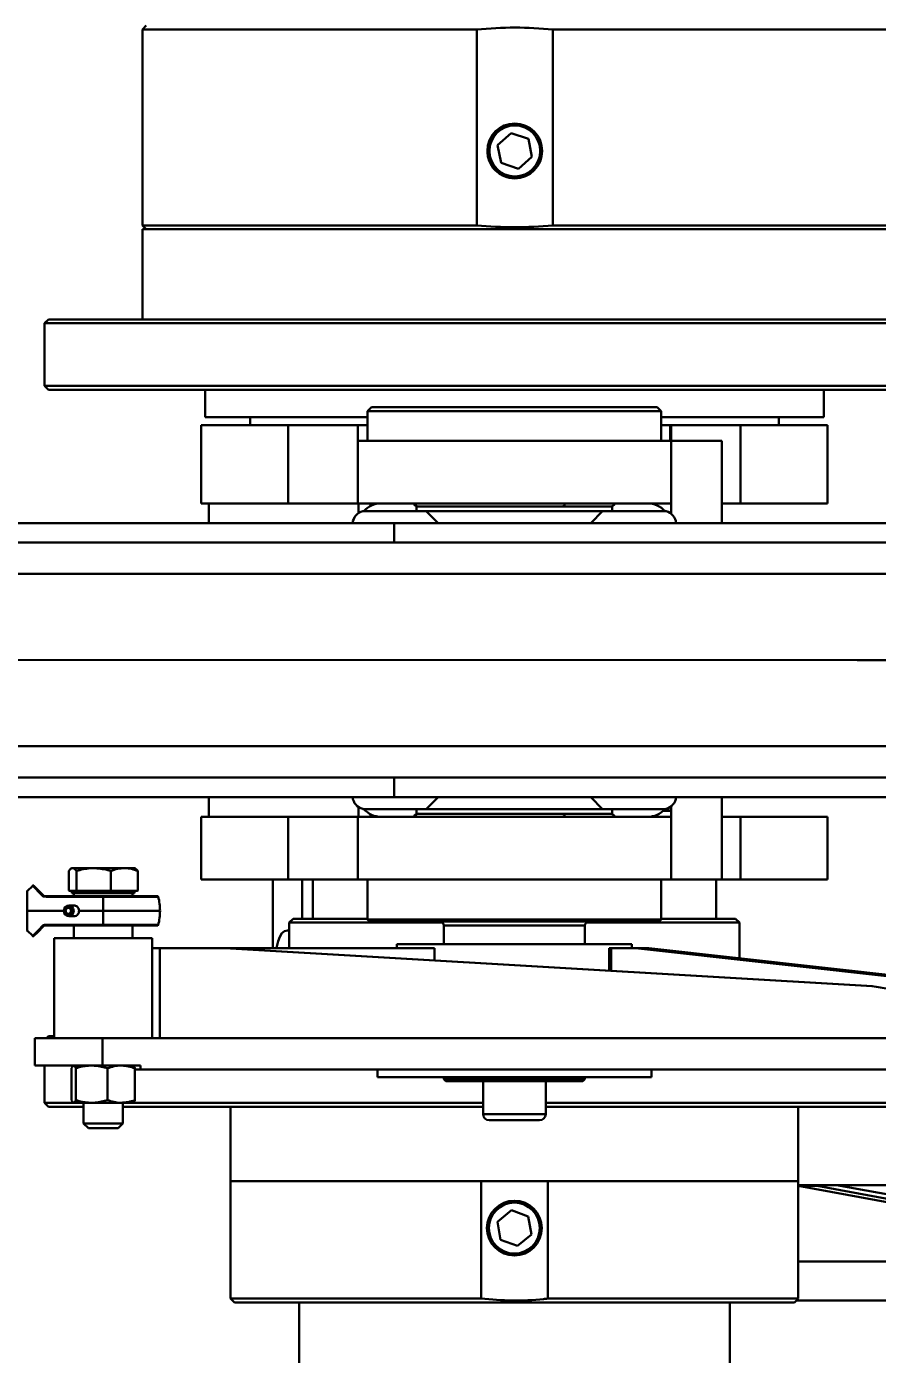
# Model space of a CAD drawing. Header units: millimetres. Extents: x 8 to 22425, y -1213 to 4973.
# Drawn here: x 9980.7 to 10198, y 1138.9 to 1477.9 of the extents above; entities that cross this region are included whole.
import ezdxf

# ---------------------------------------------------------------- set-up
doc = ezdxf.new("R2010")
doc.units = ezdxf.units.MM
doc.header["$PDSIZE"] = -1
doc.styles.get("Standard").update_dxf_attribs({"font": 'hyswlongfangsong.ttf'})
doc.dimstyles.new('ISO-25', dxfattribs={"dimscale": 25, "dimtxt": 3.5, "dimasz": 1.6, "dimexe": 1.25, "dimexo": 0.625, "dimtad": 1, "dimdec": 0, "dimzin": 9, "dimdsep": 46, "dimtxsty": 'Standard', "dimcen": 2.5, "dimadec": 0, "dimazin": 2, "dimtfac": 1, "dimtdec": 0, "dimtofl": 0, "dimtmove": 0, "dimatfit": 3, "dimfxl": 1, "dimarcsym": 0})

# ---------------------------------------------------------------- blocks, each defined once
blk = doc.blocks.new('*D114')
at = {"color": 0, "lineweight": -2, "transparency": 16777216}
blk.add_line((9181.12, 1544.51), (8813.51, 1622.65), dxfattribs=at)
at = {"color": 0, "transparency": 16777216}
blk.add_solid([(8814.9, 1629.17), (8812.13, 1616.13), (8774.39, 1630.97)], dxfattribs=at)
at = {"layer": 'Defpoints', "color": 0, "transparency": 16777216}
for p in [(8774.39, 1630.97), (10255.3, 1316.17)]:
    blk.add_point(p, dxfattribs=at)
at = {"color": 0, "transparency": 16777216, "insert": (9074.1, 1627.96), "char_height": 87.5, "attachment_point": 5, "rotation": 347.9993}
blk.add_mtext('R1514', dxfattribs=at)
blk = doc.blocks.new('*D149')
at = {"color": 0, "lineweight": -2, "transparency": 16777216}
blk.add_line((10202.26, 1316.17), (9502.94, 1316.17), dxfattribs=at)
blk.add_arc((10255.3, 1316.17), 721.11, 33.1786, 176.8214, dxfattribs=at)
at = {"color": 0, "transparency": 16777216}
for points in [[(10864.53, 1714.29), (10853.17, 1707.31), (10879.8, 1676.73)], [(9541.96, 1355.97), (9528.63, 1356.34), (9534.19, 1316.17)]]:
    blk.add_solid(points, dxfattribs=at)
at = {"layer": 'Defpoints', "color": 0, "transparency": 16777216}
for p in [(11566.46, 2073.17), (10380.52, 2026.33), (10750.67, 1602.17), (10217.89, 1316.17), (10255.3, 1316.17)]:
    blk.add_point(p, dxfattribs=at)
at = {"color": 0, "transparency": 16777216, "insert": (9883.55, 2002.44), "char_height": 87.5, "attachment_point": 5, "rotation": 28.4442}
blk.add_mtext('150°', dxfattribs=at)
blk = doc.blocks.new('*D150')
at = {"color": 0, "lineweight": -2, "transparency": 16777216}
blk.add_line((10202.26, 1316.17), (9500.28, 1316.17), dxfattribs=at)
blk.add_arc((10255.3, 1316.17), 723.77, 183.16691, 326.83309, dxfattribs=at)
at = {"color": 0, "transparency": 16777216}
for points in [[(9525.97, 1276), (9539.3, 1276.37), (9531.53, 1316.17)], [(10855.48, 923.7), (10866.83, 916.72), (10882.1, 954.29)]]:
    blk.add_solid(points, dxfattribs=at)
at = {"layer": 'Defpoints', "color": 0, "transparency": 16777216}
for p in [(10217.89, 1316.17), (10255.3, 1316.17), (10750.67, 1030.17), (9790.07, 761.73), (11566.46, 559.17)]:
    blk.add_point(p, dxfattribs=at)
at = {"color": 0, "transparency": 16777216, "insert": (10083.34, 674.41), "char_height": 87.5, "attachment_point": 5, "rotation": 345}
blk.add_mtext('150°', dxfattribs=at)
blk = doc.blocks.new('*D151')
at = {"color": 0, "lineweight": -2, "transparency": 16777216}
for p, q in [((9297.46, 1705.83), (9688.41, 1546.78)), ((10255.3, 1253.67), (10255.3, 1378.67)), ((10192.8, 1316.17), (10317.8, 1316.17))]:
    blk.add_line(p, q, dxfattribs=at)
at = {"color": 0, "transparency": 16777216}
blk.add_solid([(9690.92, 1552.96), (9685.9, 1540.61), (9725.46, 1531.71)], dxfattribs=at)
at = {"layer": 'Defpoints', "color": 0, "transparency": 16777216}
for p in [(9725.46, 1531.71), (10255.3, 1316.17)]:
    blk.add_point(p, dxfattribs=at)
at = {"color": 0, "transparency": 16777216, "insert": (9410.76, 1723.83), "char_height": 87.5, "attachment_point": 5, "rotation": 337.8633}
blk.add_mtext('R572', dxfattribs=at)

msp = doc.modelspace()

# ---------------------------------------------------------------- linework, layer by layer
at = {"color": 161, "lineweight": 30, "true_color": 0x67adff}
for p, q in [((10011.3, 1478.17), (10010.3, 1477.17)), ((10010.3, 1477.17), (10010.3, 1427.17)), ((10095.67, 1477.17), (10010.3, 1477.17)), ((10095.67, 1477.17), (10095.67, 1427.17)), ((10200.3, 1477.17), (10115.14, 1477.17)), ((10115.14, 1427.17), (10115.14, 1477.17)), ((10105.4, 1453.17), (10105.4, 1453.17)), ((10104.5, 1450.7), (10101.03, 1447.65)), ((10101.03, 1447.65), (10101.93, 1443.12)), ((10108.88, 1449.22), (10104.5, 1450.7)), ((10108.87, 1449.22), (10104.5, 1450.7)), ((10108.87, 1449.22), (10108.88, 1449.22)), ((10109.78, 1444.69), (10108.87, 1449.22)), ((10109.78, 1444.69), (10108.88, 1449.22)), ((10106.31, 1441.64), (10109.78, 1444.69)), ((10106.31, 1441.64), (10109.78, 1444.69)), ((10109.78, 1444.69), (10109.78, 1444.69)), ((10101.93, 1443.12), (10106.31, 1441.64)), ((10105.4, 1439.17), (10105.4, 1439.17)), ((10010.3, 1427.17), (10011.3, 1426.17)), ((10010.3, 1427.17), (10095.67, 1427.17)), ((10010.3, 1426.17), (10010.3, 1403.17)), ((10157.87, 1426.17), (10010.3, 1426.17)), ((10115.14, 1427.17), (10200.3, 1427.17)), ((10200.3, 1426.17), (10157.87, 1426.17)), ((9986.3, 1403.17), (9985.3, 1402.17)), ((9985.3, 1402.17), (9985.3, 1386.17)), ((10202.39, 1402.17), (9985.3, 1402.17)), ((9986.3, 1403.17), (10201.58, 1403.17)), ((9985.3, 1386.17), (9986.3, 1385.17)), ((9985.3, 1386.17), (10202.39, 1386.17)), ((10201.58, 1385.17), (9986.3, 1385.17)), ((10026.3, 1385.17), (10026.3, 1378.17)), ((10184.3, 1378.17), (10184.3, 1385.17)), ((10068.8, 1380.72), (10067.8, 1379.72)), ((10068.8, 1380.72), (10110.94, 1380.72)), ((10110.94, 1380.72), (10141.8, 1380.72)), ((10142.8, 1379.72), (10141.8, 1380.72)), ((10067.8, 1378.17), (10026.3, 1378.17)), ((10037.8, 1378.17), (10037.8, 1376.17)), ((10067.8, 1379.72), (10067.8, 1372.17)), ((10111.1, 1379.72), (10067.8, 1379.72)), ((10142.8, 1379.72), (10111.1, 1379.72)), ((10142.8, 1372.17), (10142.8, 1379.72)), ((10149.02, 1378.17), (10142.8, 1378.17)), ((10184.3, 1378.17), (10149.02, 1378.17)), ((10172.8, 1376.17), (10172.8, 1378.17)), ((10025.3, 1356.17), (10025.3, 1376.17)), ((10025.3, 1376.17), (10047.52, 1376.17)), ((10047.52, 1376.17), (10047.52, 1356.17)), ((10047.52, 1376.17), (10065.3, 1376.17)), ((10065.3, 1376.17), (10065.3, 1372.17)), ((10065.3, 1376.17), (10067.8, 1376.17)), ((10142.8, 1376.17), (10145.1, 1376.17)), ((10145.1, 1376.17), (10145.1, 1372.17)), ((10145.1, 1376.17), (10145.3, 1376.17)), ((10145.3, 1376.17), (10145.3, 1372.17)), ((10163.08, 1376.17), (10145.3, 1376.17)), ((10163.08, 1356.17), (10163.08, 1376.17)), ((10163.08, 1376.17), (10185.3, 1376.17)), ((10185.3, 1376.17), (10185.3, 1356.17)), ((10065.3, 1356.17), (10065.3, 1372.17)), ((10065.3, 1372.17), (10145.3, 1372.17)), ((10145.3, 1372.17), (10145.3, 1356.17)), ((10158.3, 1372.17), (10145.3, 1372.17)), ((10158.3, 1372.17), (10158.3, 1351.17)), ((10047.52, 1356.17), (10025.3, 1356.17)), ((10027.3, 1356.17), (10027.3, 1351.17)), ((10047.52, 1356.17), (10065.3, 1356.17)), ((10145.3, 1356.17), (10065.3, 1356.17)), ((10065.48, 1353.76), (10065.48, 1356.17)), ((10068.54, 1355.5), (10068.54, 1356.17)), ((10145.3, 1356.17), (10145.3, 1353.61)), ((10163.08, 1356.17), (10158.3, 1356.17)), ((10185.3, 1356.17), (10163.08, 1356.17)), ((10066.57, 1354.17), (10080.3, 1354.17)), ((10080.3, 1355.37), (10080.3, 1354.17)), ((10119.32, 1355.37), (10080.3, 1355.37)), ((10119.32, 1354.17), (10080.3, 1354.17)), ((10082.8, 1354.17), (10085.8, 1351.17)), ((10130.3, 1355.37), (10119.32, 1355.37)), ((10130.3, 1354.17), (10119.32, 1354.17)), ((10124.8, 1351.17), (10127.8, 1354.17)), ((10130.3, 1354.17), (10130.3, 1355.37)), ((10130.3, 1354.17), (10144.03, 1354.17)), ((9392.77, 1351.17), (10074.6, 1351.17)), ((10074.6, 1346.17), (10074.6, 1351.17)), ((10074.6, 1351.17), (10244.6, 1351.17)), ((9422.39, 1346.17), (10074.6, 1346.17)), ((10074.6, 1346.17), (10244.6, 1346.17)), ((9376.72, 1338.17), (10350.37, 1338.17)), ((9385.3, 1294.17), (10350.37, 1294.17)), ((10074.6, 1286.17), (9422.39, 1286.17)), ((10074.6, 1281.17), (10074.6, 1286.17)), ((10074.6, 1286.17), (10244.6, 1286.17)), ((9392.77, 1281.17), (10074.6, 1281.17)), ((10027.3, 1281.17), (10027.3, 1276.17)), ((10065.48, 1276.17), (10065.48, 1278.58)), ((10080.3, 1278.17), (10066.57, 1278.17)), ((10074.6, 1281.17), (10244.6, 1281.17)), ((10080.3, 1278.17), (10080.3, 1276.97)), ((10080.3, 1278.17), (10112.19, 1278.17)), ((10085.8, 1281.17), (10082.8, 1278.17)), ((10112.19, 1278.17), (10130.3, 1278.17)), ((10127.8, 1278.17), (10124.8, 1281.17)), ((10130.3, 1276.97), (10130.3, 1278.17)), ((10144.03, 1278.17), (10130.3, 1278.17)), ((10145.3, 1278.73), (10145.3, 1276.17)), ((10158.3, 1281.17), (10158.3, 1260.17)), ((10025.3, 1260.17), (10025.3, 1276.17)), ((10025.3, 1276.17), (10047.52, 1276.17)), ((10047.52, 1276.17), (10047.52, 1260.17)), ((10047.52, 1276.17), (10065.3, 1276.17)), ((10065.3, 1276.17), (10145.3, 1276.17)), ((10065.3, 1260.17), (10065.3, 1276.17)), ((10068.54, 1276.17), (10068.54, 1276.84)), ((10080.3, 1276.97), (10112.19, 1276.97)), ((10112.19, 1276.97), (10130.3, 1276.97)), ((10145.3, 1277.67), (10143.27, 1277.67)), ((10143.43, 1277.82), (10145.3, 1277.82)), ((10145.3, 1276.17), (10145.3, 1260.17)), ((10163.08, 1276.17), (10158.3, 1276.17)), ((10163.08, 1260.17), (10163.08, 1276.17)), ((10163.08, 1276.17), (10185.3, 1276.17)), ((10185.3, 1276.17), (10185.3, 1260.17)), ((9991.5, 1257.39), (9991.5, 1262.36)), ((9992.3, 1263.07), (9992.1, 1262.96)), ((9992.48, 1263.07), (9992.3, 1263.07)), ((9997.86, 1263.07), (9992.48, 1263.07)), ((9993.46, 1257.39), (9993.46, 1262.36)), ((10005.68, 1263.07), (9997.86, 1263.07)), ((10002.26, 1257.39), (10002.26, 1262.36)), ((10008.3, 1263.07), (10005.68, 1263.07)), ((10008.5, 1262.96), (10008.3, 1263.07)), ((10009.1, 1257.39), (10009.1, 1262.36)), ((9982.31, 1258.55), (9980.86, 1257.23)), ((10047.52, 1260.17), (10025.3, 1260.17)), ((10043.58, 1242.67), (10043.58, 1260.17)), ((10047.52, 1260.17), (10065.3, 1260.17)), ((10051.07, 1260.17), (10051.07, 1250.17)), ((10053.8, 1260.17), (10053.8, 1250.17)), ((10145.3, 1260.17), (10065.3, 1260.17)), ((10067.8, 1260.17), (10067.8, 1249.92)), ((10142.8, 1249.92), (10142.8, 1260.17)), ((10158.3, 1260.17), (10145.3, 1260.17)), ((10156.8, 1250.17), (10156.8, 1260.17)), ((10163.08, 1260.17), (10158.3, 1260.17)), ((10185.3, 1260.17), (10163.08, 1260.17)), ((9980.86, 1257.23), (9980.86, 1252.17)), ((9991.59, 1257.27), (9991.5, 1257.39)), ((9992.48, 1257.27), (9991.59, 1257.27)), ((9992.3, 1257.27), (9992.3, 1256.67)), ((9997.86, 1256.67), (9992.3, 1256.67)), ((9993.37, 1257.27), (9992.48, 1257.27)), ((9992.8, 1256.67), (9992.8, 1255.91)), ((9993.46, 1257.39), (9993.37, 1257.27)), ((9993.37, 1257.27), (9993.85, 1257.27)), ((9993.85, 1257.27), (9993.46, 1257.39)), ((9997.86, 1257.27), (9993.85, 1257.27)), ((10001.87, 1257.27), (9997.86, 1257.27)), ((10008.3, 1256.67), (9997.86, 1256.67)), ((10000.3, 1255.77), (10000.3, 1255.92)), ((10014.15, 1255.92), (10000.3, 1255.92)), ((10000.3, 1255.77), (10000.3, 1252.17)), ((10014.35, 1255.77), (10000.3, 1255.77)), ((10002.26, 1257.39), (10001.87, 1257.27)), ((10001.87, 1257.27), (10002.56, 1257.27)), ((10002.56, 1257.27), (10002.26, 1257.39)), ((10005.68, 1257.27), (10002.56, 1257.27)), ((10008.79, 1257.27), (10005.68, 1257.27)), ((10007.8, 1255.92), (10007.8, 1256.67)), ((10008.3, 1256.67), (10008.3, 1257.27)), ((10009.1, 1257.39), (10008.79, 1257.27)), ((10008.79, 1257.27), (10009.01, 1257.27)), ((10009.01, 1257.27), (10009.1, 1257.39)), ((9980.71, 1252.17), (9980.86, 1252.17)), ((9980.86, 1252.17), (9980.86, 1247.11)), ((9991.38, 1253.32), (9991.51, 1253.57)), ((9991.38, 1251.02), (9991.51, 1250.77)), ((9991.51, 1253.57), (9992.79, 1253.57)), ((10000.3, 1248.57), (10000.3, 1252.17)), ((10014.8, 1252.17), (10000.3, 1252.17)), ((9991.51, 1250.77), (9992.79, 1250.77)), ((9992.8, 1248.43), (9992.8, 1245.17)), ((10000.3, 1248.57), (10000.3, 1248.42)), ((10000.3, 1248.57), (10014.35, 1248.57)), ((10000.3, 1248.42), (10014.15, 1248.42)), ((10007.8, 1245.17), (10007.8, 1248.42)), ((10048.8, 1250.17), (10047.8, 1249.17)), ((10047.8, 1249.17), (10047.8, 1242.67)), ((10070.69, 1249.17), (10047.8, 1249.17)), ((10048.8, 1250.17), (10067.8, 1250.17)), ((10067.8, 1249.92), (10068.3, 1249.42)), ((10067.8, 1249.92), (10142.8, 1249.92)), ((10142.3, 1249.42), (10068.3, 1249.42)), ((10086.96, 1249.17), (10070.69, 1249.17)), ((10087.3, 1248.42), (10087.3, 1243.67)), ((10123.3, 1248.42), (10087.3, 1248.42)), ((10123.3, 1243.67), (10123.3, 1248.42)), ((10162.8, 1249.17), (10123.64, 1249.17)), ((10142.3, 1249.42), (10142.8, 1249.92)), ((10142.8, 1250.17), (10161.8, 1250.17)), ((10162.8, 1249.17), (10161.8, 1250.17)), ((10162.8, 1240.07), (10162.8, 1249.17)), ((9980.86, 1247.11), (9982.35, 1245.82)), ((9987.8, 1245.17), (9987.8, 1219.67)), ((9987.8, 1245.17), (9989.17, 1245.17)), ((9989.17, 1245.17), (10012.8, 1245.17)), ((10012.8, 1242.67), (10012.8, 1245.17)), ((10012.79, 1219.67), (10012.79, 1242.67)), ((10012.79, 1242.67), (10014.77, 1242.67)), ((10014.77, 1242.67), (10014.77, 1219.67)), ((10031.37, 1242.67), (10014.77, 1242.67)), ((10196.69, 1232.9), (10031.37, 1242.67)), ((10031.37, 1242.67), (10031.43, 1242.67)), ((10031.43, 1242.67), (10196.74, 1232.9)), ((10084.88, 1242.67), (10031.43, 1242.67)), ((10075.3, 1243.67), (10075.3, 1242.67)), ((10075.3, 1243.67), (10078.53, 1243.67)), ((10078.53, 1243.67), (10135.3, 1243.67)), ((10084.88, 1239.51), (10084.88, 1242.67)), ((10129.52, 1236.88), (10129.52, 1242.67)), ((10129.52, 1242.67), (10130.04, 1242.67)), ((10130.04, 1242.67), (10130.04, 1236.84)), ((10136.24, 1242.67), (10130.04, 1242.67)), ((10135.3, 1242.67), (10135.3, 1243.67)), ((10205.76, 1234.86), (10136.24, 1242.67)), ((10136.24, 1242.67), (10139.62, 1242.67)), ((10139.62, 1242.67), (10209.14, 1234.86)), ((9982.8, 1219.67), (9982.8, 1212.67)), ((10000.13, 1219.67), (9982.8, 1219.67)), ((9986.3, 1220.17), (9985.8, 1219.67)), ((9986.3, 1220.17), (9987.8, 1220.17)), ((10000.13, 1212.67), (10000.13, 1219.67)), ((10263.74, 1219.67), (10000.13, 1219.67)), ((10000.13, 1212.67), (9982.8, 1212.67)), ((9985.3, 1212.67), (9985.3, 1203.17)), ((9992.21, 1211.99), (9992.21, 1203.85)), ((9993.27, 1211.99), (9993.27, 1203.85)), ((10009.82, 1212.67), (10000.13, 1212.67)), ((10001.37, 1211.99), (10001.37, 1203.85)), ((10008.39, 1211.99), (10008.39, 1203.85)), ((10008.39, 1211.67), (10009.82, 1211.67)), ((10009.82, 1212.67), (10009.82, 1211.67)), ((10254.05, 1211.67), (10009.82, 1211.67)), ((10070.3, 1211.67), (10070.3, 1209.67)), ((10140.3, 1209.67), (10140.3, 1211.67)), ((10104.97, 1209.67), (10070.3, 1209.67)), ((10087.3, 1209.67), (10087.3, 1209.22)), ((10087.3, 1209.22), (10087.8, 1208.72)), ((10087.3, 1209.22), (10099.78, 1209.22)), ((10099.93, 1208.72), (10087.8, 1208.72)), ((10097.3, 1208.72), (10097.3, 1200.29)), ((10099.78, 1209.22), (10123.3, 1209.22)), ((10122.8, 1208.72), (10099.93, 1208.72)), ((10140.3, 1209.67), (10104.97, 1209.67)), ((10113.3, 1200.29), (10113.3, 1208.72)), ((10122.8, 1208.72), (10123.3, 1209.22)), ((10123.3, 1209.22), (10123.3, 1209.67)), ((9985.3, 1203.17), (9986.3, 1202.17)), ((9985.3, 1203.17), (9992.72, 1203.17)), ((9995.3, 1202.17), (9986.3, 1202.17)), ((9997.32, 1203.17), (9992.74, 1203.17)), ((9995.3, 1203.17), (9995.3, 1197.87)), ((10004.88, 1203.17), (9997.32, 1203.17)), ((10004.88, 1203.17), (10007.92, 1203.17)), ((10005.3, 1197.87), (10005.3, 1203.17)), ((10097.3, 1202.17), (10005.3, 1202.17)), ((10007.86, 1203.17), (10097.3, 1203.17)), ((10032.8, 1202.17), (10032.8, 1183.17)), ((10097.3, 1200.29), (10104.95, 1200.29)), ((10104.95, 1200.29), (10113.3, 1200.29)), ((10113.3, 1203.17), (10253.65, 1203.17)), ((10265.3, 1202.17), (10113.3, 1202.17)), ((10177.8, 1183.17), (10177.8, 1202.17)), ((9995.3, 1197.87), (9996.5, 1196.67)), ((9995.3, 1197.87), (10005.3, 1197.87)), ((10004.1, 1196.67), (10005.3, 1197.87)), ((10105.02, 1198.72), (10098.87, 1198.72)), ((10111.73, 1198.72), (10105.02, 1198.72)), ((10004.1, 1196.67), (9996.5, 1196.67)), ((10032.8, 1183.17), (10032.8, 1153.17)), ((10032.8, 1183.17), (10034.17, 1183.17)), ((10096.8, 1183.17), (10032.8, 1183.17)), ((10034.17, 1183.17), (10177.8, 1183.17)), ((10096.8, 1153.17), (10096.8, 1183.17)), ((10113.8, 1183.17), (10113.8, 1153.17)), ((10177.8, 1183.17), (10113.8, 1183.17)), ((10177.8, 1153.17), (10177.8, 1183.17)), ((10235.29, 1182.17), (10177.8, 1182.17)), ((10182.64, 1181.98), (10177.8, 1181.98)), ((10177.8, 1181.95), (10219.95, 1174.17)), ((10182.56, 1182.17), (10182.64, 1181.98)), ((10224.94, 1174.17), (10182.64, 1181.98)), ((10187.6, 1182.17), (10225.44, 1175.19)), ((10105.3, 1178.17), (10105.3, 1178.17)), ((10104.53, 1175.72), (10100.97, 1172.77)), ((10108.86, 1174.12), (10104.53, 1175.72)), ((10108.86, 1174.12), (10104.53, 1175.72)), ((10109.64, 1169.57), (10108.86, 1174.12)), ((10108.86, 1174.12), (10108.86, 1174.12)), ((10109.64, 1169.57), (10108.86, 1174.12)), ((10100.97, 1172.77), (10101.75, 1168.22)), ((10106.08, 1166.62), (10109.64, 1169.57)), ((10106.08, 1166.62), (10109.64, 1169.57)), ((10109.64, 1169.57), (10109.64, 1169.57)), ((10101.75, 1168.22), (10106.08, 1166.62)), ((10105.3, 1164.17), (10105.3, 1164.17)), ((10177.8, 1162.67), (10252.73, 1162.67)), ((10032.8, 1153.17), (10033.8, 1152.17)), ((10032.8, 1153.17), (10096.8, 1153.17)), ((10113.8, 1153.17), (10177.8, 1153.17)), ((10176.8, 1152.17), (10177.8, 1153.17)), ((10177.3, 1152.67), (10264.6, 1152.67)), ((10105.3, 1152.17), (10033.8, 1152.17)), ((10050.3, 1152.17), (10050.3, 1123.17)), ((10176.8, 1152.17), (10105.3, 1152.17)), ((10160.3, 1123.17), (10160.3, 1152.17))]:
    msp.add_line(p, q, dxfattribs=at)
at = {"color": 161, "lineweight": 30, "true_color": 0x67adff, "flags": 128}
for points in [[(9984.89, 1255.91), (9984.92, 1255.94), (9984.96, 1255.97), (9984.99, 1255.99), (9985.03, 1256), (9985.07, 1256.01), (9985.1, 1256.01), (9985.13, 1256), (9985.16, 1255.98)], [(9984.89, 1248.43), (9984.92, 1248.39), (9984.95, 1248.37), (9984.99, 1248.34), (9985.03, 1248.33), (9985.07, 1248.33), (9985.1, 1248.33), (9985.13, 1248.34), (9985.16, 1248.36)], [(10047.8, 1247.09), (10047.32, 1247.17), (10046.61, 1246.98), (10045.95, 1246.44), (10045.38, 1245.56), (10044.95, 1244.42), (10044.67, 1243.1), (10044.62, 1242.67)]]:
    msp.add_lwpolyline(points, dxfattribs=at)
at = {"color": 161, "lineweight": 30, "true_color": 0x67adff}
for centre, radius in [((10105.4, 1446.17), 7), ((10105.41, 1446.17), 6.5), ((10105.3, 1171.17), 7), ((10105.3, 1171.17), 6.5)]:
    msp.add_circle(centre, radius, dxfattribs=at)
at = {"lineweight": 30}
msp.add_arc((10255.3, 1316.17), 572, 30, 330, dxfattribs=at)
at = {"color": 161, "lineweight": 30, "true_color": 0x67adff}
for centre, radius, start, end in [((10105.4, 1446.17), 7, 90.0002, 178.551), ((10105.4, 1446.17), 7, 178.5512, 270), ((10071.3, 1350.17), 6, 90, 138.1897), ((10081.02, 1357.15), 1.78, 213.3187, 270), ((10117.23, 1356.37), 1.03, 284.8942, 349.1834), ((10129.57, 1357.15), 1.77, 270, 326.6813), ((10139.3, 1350.17), 6, 41.8103, 90), ((10067.57, 1350.68), 3.64, 106.0288, 172.1844), ((10143.03, 1350.68), 3.64, 7.8155, 73.9713), ((10067.57, 1281.67), 3.64, 187.8156, 253.9712), ((10071.3, 1282.17), 6, 221.8103, 270), ((10139.3, 1282.17), 6, 270, 318.1897), ((10143.03, 1281.67), 3.64, 286.0287, 352.1845), ((10081.02, 1275.2), 1.78, 90, 146.6813), ((10117.23, 1275.98), 1.03, 10.8255, 75.1116), ((10129.57, 1275.2), 1.77, 33.3187, 90), ((9980.71, 1257.37), 0.2, 270, 316.0601), ((9985.33, 1255.78), 0.147, 100.7182, 176.0746), ((10014.15, 1255.72), 0.2, 14.3741, 90), ((10000.3, 1252.17), 14.5, 0, 14.3741), ((9991.67, 1252.17), 1.41, 96.6252, 263.3748), ((9991.52, 1252.17), 1.16, 96.6252, 263.3748), ((9991.48, 1252.17), 0.805, 96.6261, 263.3739), ((9991.25, 1252.17), 1.16, 276.6252, 83.3748), ((9991.29, 1252.17), 0.805, 276.6236, 83.3764), ((9991.34, 1252.17), 1.41, 276.6256, 83.3744), ((10000.3, 1252.17), 14.5, 345.6259, 0), ((9985.33, 1248.57), 0.147, 183.9262, 259.2605), ((10014.15, 1248.62), 0.2, 270, 345.6259), ((10086.3, 1248.42), 1, 0, 90), ((10124.3, 1248.42), 1, 90, 180), ((9980.71, 1246.97), 0.2, 43.9399, 90), ((10098.87, 1200.29), 1.57, 180, 270), ((10111.73, 1200.29), 1.57, 270, 0), ((10105.3, 1171.17), 7, 90, 270)]:
    msp.add_arc(centre, radius, start, end, dxfattribs=at)
for points, knots in [([(10115.14, 1477.17), (10111.91, 1477.42), (10105.42, 1477.92), (10098.93, 1477.42), (10095.67, 1477.17)], [0, 0, 0, 0, 0.497375, 1, 1, 1, 1]), ([(10095.67, 1427.17), (10098.89, 1426.92), (10105.38, 1426.42), (10111.87, 1426.92), (10115.14, 1427.17)], [0, 0, 0, 0, 0.4973758, 1, 1, 1, 1]), ([(9991.5, 1262.36), (9991.66, 1262.56), (9991.98, 1262.96), (9992.31, 1263.03), (9992.48, 1263.07)], [0, 0, 0, 0, 0.495456, 1, 1, 1, 1]), ([(9992.48, 1263.07), (9992.5, 1263.07), (9992.68, 1263.07), (9993.01, 1262.91), (9993.31, 1262.54), (9993.46, 1262.36)], [0, 0, 0, 0, 0.070085, 0.530782, 1, 1, 1, 1]), ([(9993.46, 1262.36), (9994.6, 1262.66), (9996.05, 1263.03), (9997.54, 1263.07), (9997.86, 1263.07)], [0, 0, 0, 0, 0.785626, 1, 1, 1, 1]), ([(9997.86, 1263.07), (9999.07, 1262.98), (10000.55, 1262.86), (10001.99, 1262.44), (10002.26, 1262.36)], [0, 0, 0, 0, 0.811306, 1, 1, 1, 1]), ([(10002.26, 1262.36), (10002.81, 1262.56), (10003.93, 1262.96), (10005.09, 1263.03), (10005.68, 1263.07)], [0, 0, 0, 0, 0.495453, 1, 1, 1, 1]), ([(10005.68, 1263.07), (10005.76, 1263.07), (10006.37, 1263.07), (10007.53, 1262.91), (10008.57, 1262.54), (10009.1, 1262.36)], [0, 0, 0, 0, 0.07009, 0.530785, 1, 1, 1, 1]), ([(10009.1, 1262.36), (10008.94, 1262.57), (10008.74, 1262.85), (10008.53, 1262.91), (10008.49, 1262.93)], [0, 0, 0, 0, 0.788464, 1, 1, 1, 1]), ([(9982.38, 1258.66), (9982.36, 1258.66), (9982.33, 1258.65), (9982.29, 1258.63), (9982.25, 1258.61), (9982.24, 1258.58), (9982.23, 1258.57)], [0, 0, 0, 0, 0.266561, 0.525883, 0.771831, 1, 1, 1, 1]), ([(9984.89, 1255.91), (9984.42, 1256.39), (9983.53, 1257.3), (9982.7, 1258.16), (9982.28, 1258.58), (9982.3, 1258.57), (9982.3, 1258.56)], [0, 0, 0, 0, 0.329793, 0.610501, 0.862794, 1, 1, 1, 1]), ([(9982.38, 1258.66), (9982.39, 1258.66), (9982.42, 1258.66), (9982.47, 1258.65), (9982.51, 1258.63), (9982.53, 1258.61), (9982.54, 1258.6)], [0, 0, 0, 0, 0.266427, 0.525743, 0.771618, 1, 1, 1, 1]), ([(9985.16, 1255.98), (9984.68, 1256.46), (9983.8, 1257.33), (9982.97, 1258.17), (9982.56, 1258.58), (9982.57, 1258.56), (9982.58, 1258.56)], [0, 0, 0, 0, 0.330984, 0.611723, 0.863224, 1, 1, 1, 1]), ([(9985.18, 1255.79), (9985.12, 1255.8), (9985.01, 1255.81), (9984.93, 1255.88), (9984.89, 1255.91)], [0, 0, 0, 0, 0.546001, 1, 1, 1, 1]), ([(9985.3, 1255.92), (9985.27, 1255.93), (9985.21, 1255.93), (9985.17, 1255.97), (9985.16, 1255.98)], [0, 0, 0, 0, 0.542379, 1, 1, 1, 1]), ([(10000.3, 1255.77), (9999.71, 1255.77), (9998.54, 1255.77), (9996.71, 1255.77), (9994.85, 1255.77), (9992.61, 1255.77), (9990.14, 1255.78), (9987.52, 1255.78), (9985.94, 1255.79), (9985.18, 1255.79)], [0, 0, 0, 0, 0.106015, 0.212307, 0.334564, 0.452216, 0.638956, 0.82491, 1, 1, 1, 1]), ([(10000.3, 1255.92), (9998.99, 1255.92), (9996.18, 1255.92), (9992.65, 1255.92), (9989.67, 1255.92), (9987.39, 1255.92), (9985.98, 1255.92), (9985.3, 1255.92)], [0, 0, 0, 0, 0.238798, 0.513674, 0.674118, 0.842953, 1, 1, 1, 1]), ([(9990.3, 1252.17), (9989.59, 1252.17), (9987.78, 1252.17), (9984.52, 1252.17), (9982.24, 1252.17), (9980.86, 1252.17)], [0, 0, 0, 0, 0.201962, 0.51491, 1, 1, 1, 1]), ([(9994.11, 1252.17), (9994.08, 1252.38), (9994.04, 1252.79), (9993.69, 1253.25), (9993.25, 1253.52), (9992.95, 1253.56), (9992.79, 1253.57)], [0, 0, 0, 0, 0.277364, 0.55611, 0.777632, 1, 1, 1, 1]), ([(9992.79, 1250.77), (9992.99, 1250.8), (9993.38, 1250.85), (9993.81, 1251.23), (9994.06, 1251.69), (9994.09, 1252.01), (9994.11, 1252.17)], [0, 0, 0, 0, 0.281922, 0.562126, 0.781386, 1, 1, 1, 1]), ([(10000.3, 1252.17), (9999.13, 1252.17), (9997.03, 1252.17), (9995.01, 1252.17), (9994.11, 1252.17)], [0, 0, 0, 0, 0.557063, 1, 1, 1, 1]), ([(9982.34, 1245.8), (9982.31, 1245.78), (9982.24, 1245.71), (9982.67, 1246.12), (9983.51, 1246.96), (9984.41, 1247.92), (9984.89, 1248.43)], [0, 0, 0, 0, 0.10326, 0.365805, 0.662207, 1, 1, 1, 1]), ([(9982.61, 1245.8), (9982.59, 1245.78), (9982.51, 1245.71), (9982.94, 1246.11), (9983.79, 1246.92), (9984.68, 1247.86), (9985.16, 1248.36)], [0, 0, 0, 0, 0.102031, 0.363772, 0.660458, 1, 1, 1, 1]), ([(9984.89, 1248.43), (9984.94, 1248.47), (9985.02, 1248.54), (9985.13, 1248.55), (9985.18, 1248.56)], [0, 0, 0, 0, 0.574568, 1, 1, 1, 1]), ([(9985.16, 1248.36), (9985.18, 1248.38), (9985.22, 1248.41), (9985.28, 1248.42), (9985.3, 1248.42)], [0, 0, 0, 0, 0.5791579, 1, 1, 1, 1]), ([(9985.18, 1248.56), (9985.74, 1248.56), (9986.94, 1248.56), (9988.83, 1248.57), (9990.87, 1248.57), (9993.05, 1248.57), (9995.44, 1248.57), (9997.9, 1248.57), (9999.52, 1248.57), (10000.3, 1248.57)], [0, 0, 0, 0, 0.128011, 0.276069, 0.405826, 0.547931, 0.705774, 0.858651, 1, 1, 1, 1]), ([(9985.3, 1248.42), (9986.19, 1248.42), (9987.99, 1248.42), (9990.92, 1248.42), (9994.03, 1248.42), (9997.15, 1248.42), (9999.29, 1248.42), (10000.3, 1248.42)], [0, 0, 0, 0, 0.203217, 0.414526, 0.609031, 0.814955, 1, 1, 1, 1]), ([(9982.23, 1245.78), (9982.23, 1245.77), (9982.25, 1245.74), (9982.28, 1245.71), (9982.32, 1245.69), (9982.36, 1245.68), (9982.37, 1245.68)], [0, 0, 0, 0, 0.227704, 0.473454, 0.732905, 1, 1, 1, 1]), ([(9982.54, 1245.73), (9982.53, 1245.73), (9982.5, 1245.71), (9982.46, 1245.69), (9982.42, 1245.68), (9982.39, 1245.68), (9982.37, 1245.68)], [0, 0, 0, 0, 0.227742, 0.47341, 0.732978, 1, 1, 1, 1]), ([(10196.69, 1232.9), (10196.66, 1232.91), (10196.61, 1232.91), (10196.7, 1232.91), (10196.74, 1232.9)], [0, 0, 0, 0, 0.500004, 1, 1, 1, 1]), ([(10206.84, 1229.43), (10205.89, 1230.01), (10203.97, 1231.19), (10200.54, 1232.44), (10198.04, 1232.74), (10196.69, 1232.9)], [0, 0, 0, 0, 0.306959, 0.62282, 1, 1, 1, 1]), ([(9992.21, 1211.99), (9992.29, 1212.18), (9992.47, 1212.57), (9992.65, 1212.64), (9992.74, 1212.67)], [0, 0, 0, 0, 0.4954592, 1, 1, 1, 1]), ([(9992.74, 1212.67), (9992.75, 1212.67), (9992.93, 1212.66), (9993.11, 1212.31), (9993.27, 1211.99)], [0, 0, 0, 0, 0.070219, 1, 1, 1, 1]), ([(9993.27, 1211.99), (9993.56, 1212.08), (9994.87, 1212.48), (9996.24, 1212.59), (9997.32, 1212.67)], [0, 0, 0, 0, 0.215105, 1, 1, 1, 1]), ([(9997.32, 1212.67), (9997.64, 1212.66), (9999.01, 1212.63), (10000.35, 1212.27), (10001.37, 1211.99)], [0, 0, 0, 0, 0.235075, 1, 1, 1, 1]), ([(10001.37, 1211.99), (10001.94, 1212.18), (10003.09, 1212.57), (10004.28, 1212.64), (10004.88, 1212.67)], [0, 0, 0, 0, 0.495459, 1, 1, 1, 1]), ([(10004.88, 1212.67), (10004.96, 1212.67), (10006.15, 1212.66), (10007.31, 1212.31), (10008.39, 1211.99)], [0, 0, 0, 0, 0.070224, 1, 1, 1, 1]), ([(10008.39, 1211.99), (10008.31, 1212.18), (10008.13, 1212.57), (10007.95, 1212.64), (10007.86, 1212.67)], [0, 0, 0, 0, 0.495452, 1, 1, 1, 1]), ([(9992.74, 1203.17), (9992.73, 1203.17), (9992.55, 1203.18), (9992.37, 1203.53), (9992.21, 1203.85)], [0, 0, 0, 0, 0.070231, 1, 1, 1, 1]), ([(9993.27, 1203.85), (9993.19, 1203.66), (9993.01, 1203.28), (9992.83, 1203.21), (9992.74, 1203.17)], [0, 0, 0, 0, 0.495452, 1, 1, 1, 1]), ([(9997.32, 1203.17), (9996.24, 1203.26), (9994.87, 1203.37), (9993.56, 1203.77), (9993.27, 1203.85)], [0, 0, 0, 0, 0.784895, 1, 1, 1, 1]), ([(10001.37, 1203.85), (10000.35, 1203.58), (9999.01, 1203.21), (9997.64, 1203.18), (9997.32, 1203.17)], [0, 0, 0, 0, 0.764925, 1, 1, 1, 1]), ([(10004.88, 1203.17), (10004.8, 1203.17), (10003.61, 1203.18), (10002.45, 1203.53), (10001.37, 1203.85)], [0, 0, 0, 0, 0.070224, 1, 1, 1, 1]), ([(10008.39, 1203.85), (10007.82, 1203.66), (10006.67, 1203.28), (10005.48, 1203.21), (10004.88, 1203.17)], [0, 0, 0, 0, 0.49546, 1, 1, 1, 1]), ([(10007.86, 1203.17), (10007.87, 1203.17), (10008.05, 1203.18), (10008.23, 1203.53), (10008.39, 1203.85)], [0, 0, 0, 0, 0.070219, 1, 1, 1, 1]), ([(10096.8, 1153.17), (10099.44, 1152.95), (10104.76, 1152.49), (10110.45, 1152.8), (10113.46, 1153.13), (10113.8, 1153.17)], [0, 0, 0, 0, 0.466443, 0.93857, 1, 1, 1, 1])]:
    msp.add_open_spline(points, degree=3, knots=knots, dxfattribs=at)

# ---------------------------------------------------------------- dimensions: what is measured, and where the dimension line sits
dim = msp.add_angular_dim_2l(base=(10380.52, 2026.33), line1=((10255.3, 1316.17), (10217.89, 1316.17)), line2=((10750.67, 1602.17), (11566.46, 2073.17)), dimstyle='ISO-25')
dim.commit()
dim.dimension.update_dxf_attribs({"geometry": '*D149', "text_midpoint": (9911.83, 1950.23), "dimtype": 162})
for mpoint, picture, middle in [((9725.46, 1531.71), '*D151', (9388.39, 1668.83)), ((8774.39, 1630.97), '*D114', (9061.76, 1569.88))]:
    dim = msp.add_radius_dim(center=(10255.3, 1316.17), mpoint=mpoint, dimstyle='ISO-25')
    dim.commit()
    dim.dimension.update_dxf_attribs({"geometry": picture, "text_midpoint": middle, "dimtype": 164})
dim = msp.add_angular_dim_2l(base=(9790.07, 761.73), line1=((10255.3, 1316.17), (10217.89, 1316.17)), line2=((10750.67, 1030.17), (11566.46, 559.17)), dimstyle='ISO-25')
dim.commit()
dim.dimension.update_dxf_attribs({"geometry": '*D150', "text_midpoint": (10083.34, 674.41)})

doc.saveas('drawing.dxf')
